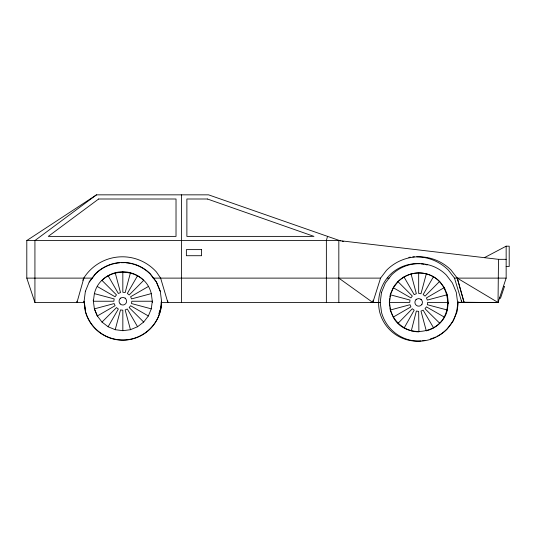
<?xml version="1.0" encoding="UTF-8"?>
<svg xmlns="http://www.w3.org/2000/svg" width="536" height="536" viewBox="0 0 536 536"><rect width="100%" height="100%" fill="white"/><g stroke="black" fill="none" stroke-linecap="round" stroke-linejoin="round"><path stroke-width="0.8" d="M160.572 308.575L161.309 301.802M338.826 278.117L372.828 302.492L373.123 300.167M84.058 301.527L85.392 291.182M94.376 293.587L93.371 301.245L113.86 301.239L114.161 298.914L94.37 293.621C101.197 265.139 144.432 265.146 151.293 293.607L131.501 298.914L130.61 296.75L148.345 286.499M97.311 286.512L115.059 296.75L116.486 294.894L101.994 280.408A29.467 29.46 0 0 1 143.668 280.368L129.216 294.941L127.32 293.46L137.558 275.718M97.318 315.972L94.376 308.87L114.161 303.564L115.059 305.728L97.318 315.972L94.376 308.837L93.224 300.093M102.001 322.076L108.105 326.759L118.349 309.011L116.486 307.584L102.001 322.076L97.324 315.945M108.105 326.759L115.213 329.7L120.513 309.909L122.838 310.217L122.838 330.699L130.462 329.694L137.578 326.719L143.675 322.036L129.183 307.584L130.61 305.728L148.351 315.965L151.299 308.83M115.213 329.7L122.844 330.672M137.571 326.752L127.327 309.011L125.156 309.909L130.462 329.694M148.351 315.965L143.675 322.069M152.304 301.199L151.293 308.857L131.508 303.557L131.809 301.239L152.298 301.232M389.357 301.634L389.759 298.586M389.96 297.058L390.262 294.767L393.431 287.665L398.107 281.561A29.467 29.413 -90 0 1 439.701 281.561L444.378 287.665L447.319 294.767L448.465 303.517M389.491 302.398L390.489 294.767M447.319 310.022L448.317 302.398L427.634 302.398L427.326 304.716L447.319 310.022C441.758 334.652 404.941 339.442 393.196 317.124L410.911 306.887L410.013 304.716L390.262 310.022L389.96 307.731M458.36 301.781L457.054 311.731L453.188 321.077L447.037 329.111A38.76 38.699 -88 0 1 436.974 336.374M426.288 273.936L420.988 293.721L418.67 293.42L418.67 272.931C452.411 272.891 458.863 322.163 426.288 330.853L420.988 311.068L423.152 310.17L433.611 327.911M130.456 272.777L125.156 292.569L122.831 292.261L122.824 271.772M327.469 236.564L326.364 240.543L326.364 302.492M83.851 278.117L76.963 302.492L76.869 301.232M372.828 302.492L380.567 278.117L386.49 270.318A45.701 45.627 -90 0 1 451.017 270.037L457.262 278.117L498.031 302.492L506.152 278.117L506.152 246.185L509.2 246.185L509.2 266.493L506.152 266.493M504.356 286.72L500.49 298.324L499.525 298.003M461.71 302.492L461.57 300.723M159.353 312.18L160.478 309.279M158.783 313.754L160.478 309.406M85.365 291.41L89.264 281.836L95.421 273.802A38.76 38.76 0 0 1 150.241 273.796L156.405 281.822L160.277 291.169L161.571 301.426A38.76 38.76 0 0 1 85.371 311.476L84.045 301.44M390.55 294.056L392.901 288.375M82.805 280.288L84.145 277.494A45.701 45.701 0 0 1 156.452 272.013L160.626 278.117L167.848 302.492L167.728 300.93M433.376 276.877L423.152 294.619L425.048 296.1L439.473 281.561M89.237 282.057L95.395 274.03M120.151 298.559L120.526 298.07M397.873 281.561L412.331 296.046L410.911 297.909L393.196 287.665C398.523 278.774 408.311 273.105 418.67 272.931M415.996 299.718L416.372 299.229M340.461 240.878L208.564 194.843L96.507 194.843L34.927 240.543L34.927 302.492L84.467 302.492M34.927 302.492L26.8 278.117L26.8 240.543L96.507 194.843M444.143 287.665L426.435 297.909L427.326 300.073L447.084 294.767M484.39 257.675L506.152 246.185M370.463 302.492L378.925 302.478M457.597 302.304L498.031 302.492L498.493 259.33L338.826 240.543L26.8 240.543M498.493 259.33L506.152 259.33M26.8 278.117L92.192 278.117M153.115 278.117L380.567 278.117M387.394 278.117L389.136 278.117M416.747 256.798A45.701 45.627 -90 0 1 448.284 270.037L454.528 278.117L506.152 278.117M389.257 302.398L409.712 302.398L410.013 300.073L390.262 294.767M161.175 302.492L380.218 302.478M457.523 302.492L498.031 302.492L461.784 302.297L454.528 278.117M390.262 310.022L390.489 310.022C393.92 322.572 405.886 331.784 418.904 331.858L418.67 311.369L416.351 311.068L411.293 330.853M444.378 317.124L426.435 306.887L425.008 308.743L439.701 323.228M398.107 323.228L412.331 308.743L414.187 310.17L404.198 327.911M342.095 241.207L343.73 241.542M503.398 286.398L504.343 286.767M420.974 299.229L421.35 299.718M155.902 281.434L150.214 274.017A38.76 38.76 0 0 0 133.578 264.201M125.136 298.07L125.511 298.559M108.098 275.725L118.342 293.467L120.506 292.569L115.2 272.784M403.963 276.877L414.187 294.619L416.351 293.721L411.058 273.936M390.55 310.733L392.901 316.414M156.371 282.043L160.251 291.396M84.199 301.735L84.909 306.351M85.144 307.765L85.492 310.197M389.344 301.272L390.489 310.022M389.357 303.155L389.759 306.21M151.293 293.574L152.452 302.324M84.078 301.219L85.398 311.249A38.76 38.76 0 0 0 161.597 301.199M338.826 240.543L338.826 302.492M181.449 194.843L181.449 302.492M408.821 257.387A45.701 45.627 -90 0 1 410.402 257.159M412.794 256.918A45.701 45.627 -90 0 1 414.382 256.824M421.041 263.826A38.76 38.699 -90 0 1 424.144 264.268M425.671 264.583A38.76 38.699 -90 0 1 427.179 264.952M424.914 340.373A38.76 38.699 -90 0 1 422.596 340.775M421.041 340.963A38.76 38.699 -90 0 1 379.776 312.428C376.473 299.189 380.319 284.804 389.793 274.988A38.76 38.699 -90 0 1 419.487 263.705M95.944 273.487A38.76 38.76 0 0 1 112.024 264.201M112.768 263.993A38.76 38.76 0 0 1 119.689 262.801M121.25 262.7A38.76 38.76 0 0 1 124.352 262.7M125.906 262.794A38.76 38.76 0 0 1 132.834 263.993M435.56 337.044A38.76 38.699 -88 0 1 430.435 338.933M464.055 302.297L457.262 278.117L464.055 302.297M381.525 292.361L380.205 302.398L381.525 312.428A38.76 38.699 -90 0 0 457.603 302.398L456.283 292.361L452.418 283.015L446.267 274.988A38.76 38.699 -90 0 0 391.541 274.988L385.391 283.015L381.525 292.361M98.657 198.997L48.267 236.389L176.022 236.389L176.022 198.997L98.657 198.997M207.405 198.997L186.876 198.997L186.876 236.389L313.989 236.389L207.405 198.997M201.596 249.615L186.367 249.615L186.367 255.712L201.596 255.712L201.596 249.615M421.946 304.287A3.792 3.786 -90 0 0 418.67 298.606A3.792 3.786 -90 0 0 415.393 304.287A3.792 3.786 -90 0 0 421.946 304.287M120.158 303.919A3.792 3.792 0 0 0 126.496 302.217A3.792 3.792 0 0 0 121.853 297.581A3.792 3.792 0 0 0 120.158 303.919"/></g></svg>
